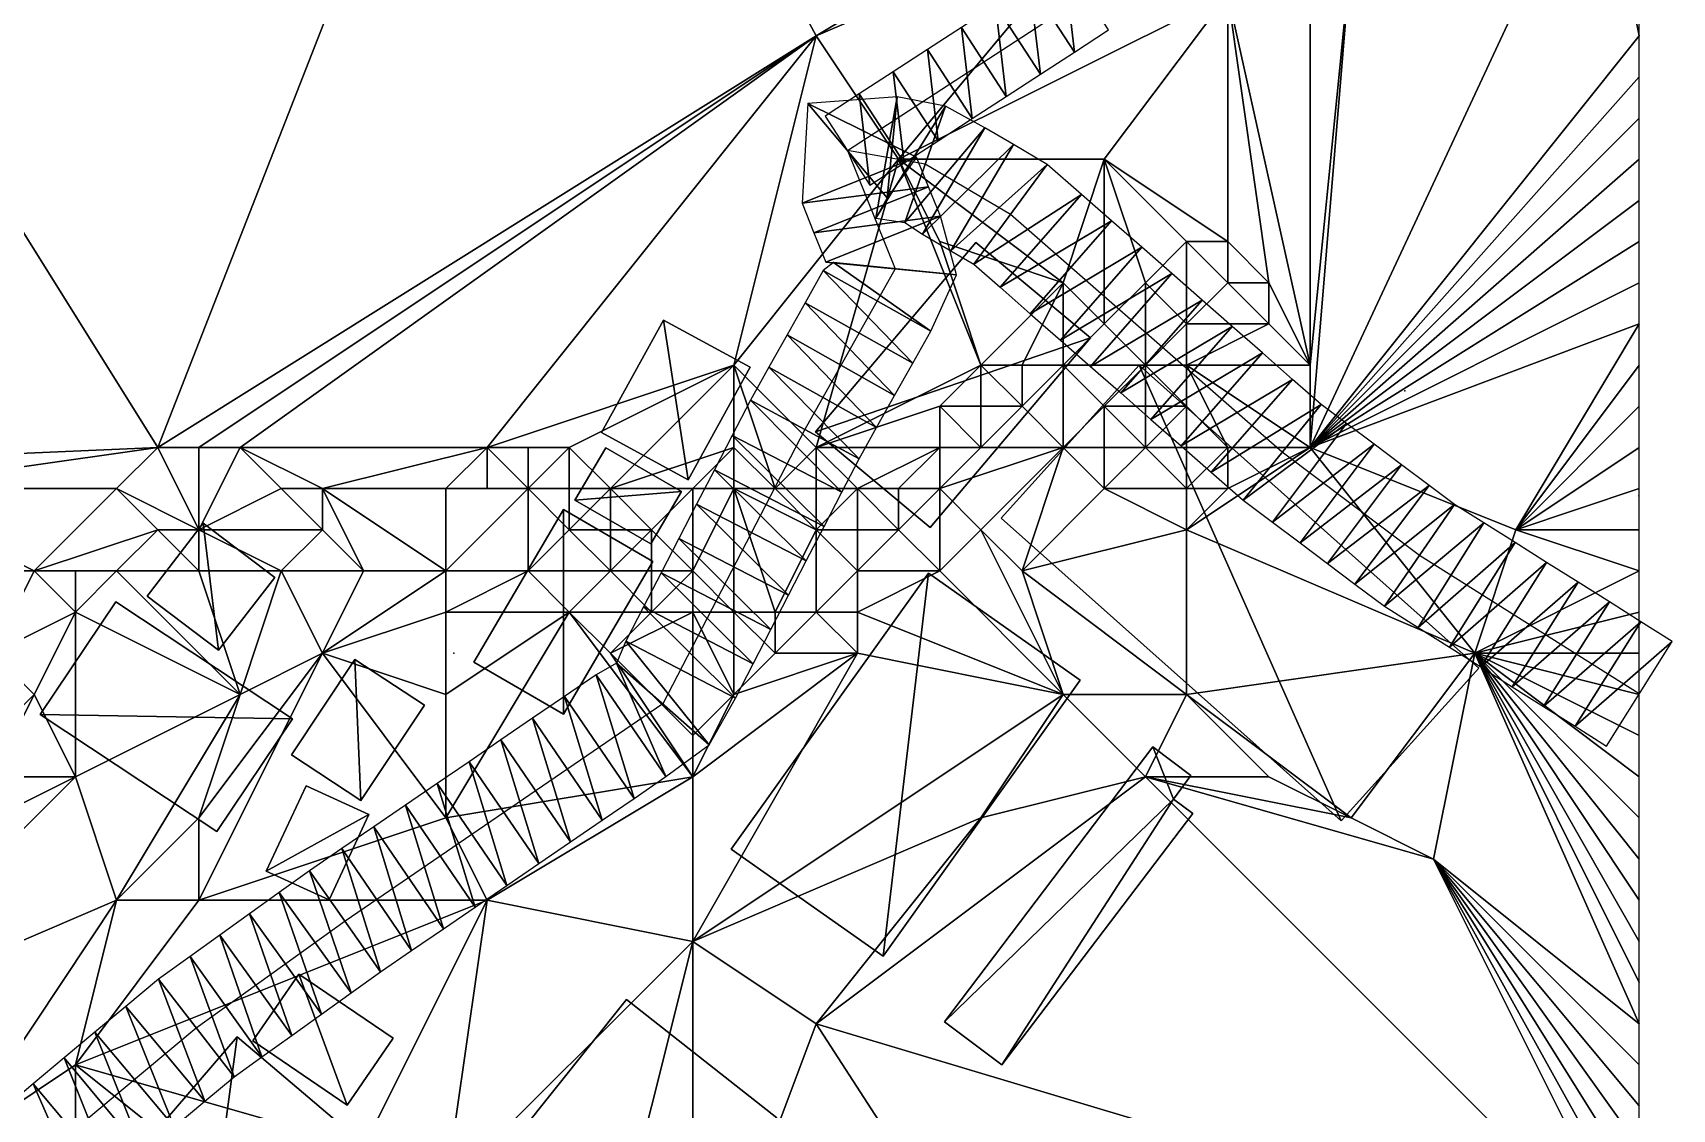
# Model space of a CAD drawing. Header units: metres. Extents: x 891 to 1103, y -901 to 900.
# Drawn here: x 1021.9 to 1101.6, y -260.2 to -207.9 of the extents above; entities that cross this region are included whole.
import ezdxf

# ---------------------------------------------------------------- set-up
doc = ezdxf.new("R2010")
doc.units = ezdxf.units.M
for name, color, linetype in [('OSM_BUILDING_FOOTPRINTS', 7, 'CONTINUOUS'), ('OSM_BUILDING_ROOFS', 1, 'CONTINUOUS'), ('OSM_BUILDING_WALLS', 8, 'CONTINUOUS'), ('OSM_ROAD_AXES', 2, 'CONTINUOUS'), ('OSM_ROAD_SURFACE', 9, 'CONTINUOUS'), ('OSM_TERRAIN', 3, 'CONTINUOUS'), ('OSM_TREES', 3, 'CONTINUOUS'), ('OSM_WATER_SURFACE', 5, 'CONTINUOUS')]:
    doc.layers.add(name, color=color, linetype=linetype)

msp = doc.modelspace()

# ---------------------------------------------------------------- linework, layer by layer
at = {"layer": 'OSM_BUILDING_FOOTPRINTS'}
for points in [[(1067.763, -218.039, 1.467), (1073.323, -222.684, 1.467), (1065.53, -231.885, 1.467), (1059.97, -227.24, 1.467), (1067.763, -218.039, 1.467)], [(1049.568, -227.284, 1.311), (1052.575, -221.821, 1.311), (1056.786, -224.11, 1.311), (1053.78, -229.573, 1.311), (1049.568, -227.284, 1.311)], [(1068.99, -231.431, 4.025), (1075.688, -224.011, 4.025), (1092.202, -238.72, 4.025), (1085.503, -246.14, 4.025), (1068.99, -231.431, 4.025)], [(1049.767, -228.014, 1.858), (1053.448, -230.148, 1.858), (1051.956, -232.692, 1.858), (1048.275, -230.557, 1.858), (1049.767, -228.014, 1.858)], [(1047.711, -231.022, 2.62), (1043.367, -238.442, 2.62), (1047.711, -240.964, 2.62), (1052.055, -233.543, 2.62), (1047.711, -231.022, 2.62)], [(1030.202, -231.685, 4.036), (1027.483, -235.224, 4.036), (1030.954, -237.856, 4.036), (1033.684, -234.317, 4.036), (1030.202, -231.685, 4.036)], [(1065.452, -234.107, 6.134), (1055.868, -247.522, 6.134), (1063.252, -252.72, 6.134), (1072.825, -239.305, 6.134), (1065.452, -234.107, 6.134)], [(1025.957, -235.511, 4.39), (1034.546, -241.196, 4.39), (1030.876, -246.67, 4.39), (1022.288, -240.985, 4.39), (1025.957, -235.511, 4.39)], [(1037.575, -238.298, 5.408), (1034.491, -242.932, 5.408), (1037.873, -245.155, 5.408), (1040.957, -240.521, 5.408), (1037.575, -238.298, 5.408)], [(1076.351, -242.557, 6.651), (1066.226, -255.905, 6.651), (1069.022, -258.006, 6.651), (1078.296, -245.786, 6.651), (1077.357, -245.089, 6.651), (1078.208, -243.95, 6.651), (1076.351, -242.557, 6.651)], [(1035.209, -244.436, 5.468), (1038.249, -245.829, 5.468), (1036.326, -249.988, 5.468), (1033.275, -248.594, 5.468), (1035.209, -244.436, 5.468)], [(1034.855, -253.593, 5.493), (1032.622, -256.833, 5.493), (1037.21, -259.952, 5.493), (1039.443, -256.711, 5.493), (1034.855, -253.593, 5.493)], [(1050.773, -254.832, 6.178), (1058.079, -260.583, 6.178), (1047.545, -273.765, 6.178), (1040.249, -268.014, 6.178), (1050.773, -254.832, 6.178)], [(1025.36, -264.187, 4.954), (1031.86, -256.634, 4.954), (1036.801, -260.836, 4.954), (1030.29, -268.379, 4.954), (1025.36, -264.187, 4.954)]]:
    msp.add_polyline3d(points, close=True, dxfattribs=at)
at = {"layer": 'OSM_BUILDING_ROOFS'}
for points in [[(1073.323, -222.684, 11.467), (1067.763, -218.039, 11.467), (1059.97, -227.24, 11.467)], [(1052.575, -221.821, 11.311), (1049.568, -227.284, 11.311), (1053.78, -229.573, 11.311)], [(1052.575, -221.821, 11.311), (1053.78, -229.573, 11.311), (1056.786, -224.11, 11.311)], [(1073.323, -222.684, 11.467), (1059.97, -227.24, 11.467), (1065.53, -231.885, 11.467)], [(1075.688, -224.011, 14.025), (1068.99, -231.431, 14.025), (1085.503, -246.14, 14.025)], [(1075.688, -224.011, 14.025), (1085.503, -246.14, 14.025), (1092.202, -238.72, 14.025)], [(1053.448, -230.148, 11.858), (1049.767, -228.014, 11.858), (1048.275, -230.557, 11.858)], [(1053.448, -230.148, 11.858), (1048.275, -230.557, 11.858), (1051.956, -232.692, 11.858)], [(1047.711, -240.964, 12.62), (1047.711, -231.022, 12.62), (1043.367, -238.442, 12.62)], [(1047.711, -240.964, 12.62), (1052.055, -233.543, 12.62), (1047.711, -231.022, 12.62)], [(1030.954, -237.856, 14.036), (1030.202, -231.685, 14.036), (1027.483, -235.224, 14.036)], [(1030.954, -237.856, 14.036), (1033.684, -234.317, 14.036), (1030.202, -231.685, 14.036)], [(1063.252, -252.72, 16.134), (1065.452, -234.107, 16.134), (1055.868, -247.522, 16.134)], [(1063.252, -252.72, 16.134), (1072.825, -239.305, 16.134), (1065.452, -234.107, 16.134)], [(1034.546, -241.196, 14.39), (1025.957, -235.511, 14.39), (1022.288, -240.985, 14.39)], [(1037.873, -245.155, 15.408), (1037.575, -238.298, 15.408), (1034.491, -242.932, 15.408)], [(1037.873, -245.155, 15.408), (1040.957, -240.521, 15.408), (1037.575, -238.298, 15.408)], [(1034.546, -241.196, 14.39), (1022.288, -240.985, 14.39), (1030.876, -246.67, 14.39)], [(1077.357, -245.089, 16.651), (1076.351, -242.557, 16.651), (1066.226, -255.905, 16.651)], [(1077.357, -245.089, 16.651), (1078.208, -243.95, 16.651), (1076.351, -242.557, 16.651)], [(1038.249, -245.829, 15.468), (1035.209, -244.436, 15.468), (1033.275, -248.594, 15.468)], [(1077.357, -245.089, 16.651), (1066.226, -255.905, 16.651), (1069.022, -258.006, 16.651)], [(1077.357, -245.089, 16.651), (1069.022, -258.006, 16.651), (1078.296, -245.786, 16.651)], [(1038.249, -245.829, 15.468), (1033.275, -248.594, 15.468), (1036.326, -249.988, 15.468)], [(1037.21, -259.952, 15.493), (1034.855, -253.593, 15.493), (1032.622, -256.833, 15.493)], [(1037.21, -259.952, 15.493), (1039.443, -256.711, 15.493), (1034.855, -253.593, 15.493)], [(1058.079, -260.583, 16.178), (1050.773, -254.832, 16.178), (1040.249, -268.014, 16.178)], [(1031.86, -256.634, 14.954), (1025.36, -264.187, 14.954), (1030.29, -268.379, 14.954)], [(1031.86, -256.634, 14.954), (1030.29, -268.379, 14.954), (1036.801, -260.836, 14.954)]]:
    msp.add_3dface(points, dxfattribs=at)
at = {"layer": 'OSM_BUILDING_WALLS'}
for points in [[(1067.763, -218.039, 1.467), (1059.97, -227.24, 1.467), (1059.97, -227.24, 11.467)], [(1067.763, -218.039, 1.467), (1059.97, -227.24, 11.467), (1067.763, -218.039, 11.467)], [(1073.323, -222.684, 1.467), (1067.763, -218.039, 1.467), (1067.763, -218.039, 11.467)], [(1073.323, -222.684, 1.467), (1067.763, -218.039, 11.467), (1073.323, -222.684, 11.467)], [(1052.575, -221.821, 1.311), (1049.568, -227.284, 1.311), (1049.568, -227.284, 11.311)], [(1052.575, -221.821, 1.311), (1049.568, -227.284, 11.311), (1052.575, -221.821, 11.311)], [(1056.786, -224.11, 1.311), (1052.575, -221.821, 1.311), (1052.575, -221.821, 11.311)], [(1056.786, -224.11, 1.311), (1052.575, -221.821, 11.311), (1056.786, -224.11, 11.311)], [(1065.53, -231.885, 1.467), (1073.323, -222.684, 1.467), (1073.323, -222.684, 11.467)], [(1065.53, -231.885, 1.467), (1073.323, -222.684, 11.467), (1065.53, -231.885, 11.467)], [(1053.78, -229.573, 1.311), (1056.786, -224.11, 1.311), (1056.786, -224.11, 11.311)], [(1053.78, -229.573, 1.311), (1056.786, -224.11, 11.311), (1053.78, -229.573, 11.311)], [(1075.688, -224.011, 4.025), (1068.99, -231.431, 4.025), (1068.99, -231.431, 14.025)], [(1075.688, -224.011, 4.025), (1068.99, -231.431, 14.025), (1075.688, -224.011, 14.025)], [(1092.202, -238.72, 4.025), (1075.688, -224.011, 4.025), (1075.688, -224.011, 14.025)], [(1092.202, -238.72, 4.025), (1075.688, -224.011, 14.025), (1092.202, -238.72, 14.025)], [(1049.568, -227.284, 1.311), (1053.78, -229.573, 1.311), (1053.78, -229.573, 11.311)], [(1049.568, -227.284, 1.311), (1053.78, -229.573, 11.311), (1049.568, -227.284, 11.311)], [(1059.97, -227.24, 1.467), (1065.53, -231.885, 1.467), (1065.53, -231.885, 11.467)], [(1059.97, -227.24, 1.467), (1065.53, -231.885, 11.467), (1059.97, -227.24, 11.467)], [(1049.767, -228.014, 1.858), (1048.275, -230.557, 1.858), (1048.275, -230.557, 11.858)], [(1049.767, -228.014, 1.858), (1048.275, -230.557, 11.858), (1049.767, -228.014, 11.858)], [(1053.448, -230.148, 1.858), (1049.767, -228.014, 1.858), (1049.767, -228.014, 11.858)], [(1053.448, -230.148, 1.858), (1049.767, -228.014, 11.858), (1053.448, -230.148, 11.858)], [(1051.956, -232.692, 1.858), (1053.448, -230.148, 1.858), (1053.448, -230.148, 11.858)], [(1051.956, -232.692, 1.858), (1053.448, -230.148, 11.858), (1051.956, -232.692, 11.858)], [(1047.711, -231.022, 2.62), (1043.367, -238.442, 2.62), (1043.367, -238.442, 12.62)], [(1047.711, -231.022, 2.62), (1043.367, -238.442, 12.62), (1047.711, -231.022, 12.62)], [(1052.055, -233.543, 2.62), (1047.711, -231.022, 2.62), (1047.711, -231.022, 12.62)], [(1052.055, -233.543, 2.62), (1047.711, -231.022, 12.62), (1052.055, -233.543, 12.62)], [(1048.275, -230.557, 1.858), (1051.956, -232.692, 1.858), (1051.956, -232.692, 11.858)], [(1048.275, -230.557, 1.858), (1051.956, -232.692, 11.858), (1048.275, -230.557, 11.858)], [(1030.202, -231.685, 4.036), (1027.483, -235.224, 4.036), (1027.483, -235.224, 14.036)], [(1030.202, -231.685, 4.036), (1027.483, -235.224, 14.036), (1030.202, -231.685, 14.036)], [(1033.684, -234.317, 4.036), (1030.202, -231.685, 4.036), (1030.202, -231.685, 14.036)], [(1033.684, -234.317, 4.036), (1030.202, -231.685, 14.036), (1033.684, -234.317, 14.036)], [(1068.99, -231.431, 4.025), (1085.503, -246.14, 4.025), (1085.503, -246.14, 14.025)], [(1068.99, -231.431, 4.025), (1085.503, -246.14, 14.025), (1068.99, -231.431, 14.025)], [(1047.711, -240.964, 2.62), (1052.055, -233.543, 2.62), (1052.055, -233.543, 12.62)], [(1047.711, -240.964, 2.62), (1052.055, -233.543, 12.62), (1047.711, -240.964, 12.62)], [(1065.452, -234.107, 6.134), (1055.868, -247.522, 6.134), (1055.868, -247.522, 16.134)], [(1065.452, -234.107, 6.134), (1055.868, -247.522, 16.134), (1065.452, -234.107, 16.134)], [(1072.825, -239.305, 6.134), (1065.452, -234.107, 6.134), (1065.452, -234.107, 16.134)], [(1072.825, -239.305, 6.134), (1065.452, -234.107, 16.134), (1072.825, -239.305, 16.134)], [(1030.954, -237.856, 4.036), (1033.684, -234.317, 4.036), (1033.684, -234.317, 14.036)], [(1030.954, -237.856, 4.036), (1033.684, -234.317, 14.036), (1030.954, -237.856, 14.036)], [(1025.957, -235.511, 4.39), (1022.288, -240.985, 4.39), (1022.288, -240.985, 14.39)], [(1025.957, -235.511, 4.39), (1022.288, -240.985, 14.39), (1025.957, -235.511, 14.39)], [(1034.546, -241.196, 4.39), (1025.957, -235.511, 4.39), (1025.957, -235.511, 14.39)], [(1034.546, -241.196, 4.39), (1025.957, -235.511, 14.39), (1034.546, -241.196, 14.39)], [(1027.483, -235.224, 4.036), (1030.954, -237.856, 4.036), (1030.954, -237.856, 14.036)], [(1027.483, -235.224, 4.036), (1030.954, -237.856, 14.036), (1027.483, -235.224, 14.036)], [(1037.575, -238.298, 5.408), (1034.491, -242.932, 5.408), (1034.491, -242.932, 15.408)], [(1037.575, -238.298, 5.408), (1034.491, -242.932, 15.408), (1037.575, -238.298, 15.408)], [(1040.957, -240.521, 5.408), (1037.575, -238.298, 5.408), (1037.575, -238.298, 15.408)], [(1040.957, -240.521, 5.408), (1037.575, -238.298, 15.408), (1040.957, -240.521, 15.408)], [(1043.367, -238.442, 2.62), (1047.711, -240.964, 2.62), (1047.711, -240.964, 12.62)], [(1043.367, -238.442, 2.62), (1047.711, -240.964, 12.62), (1043.367, -238.442, 12.62)], [(1085.503, -246.14, 4.025), (1092.202, -238.72, 4.025), (1092.202, -238.72, 14.025)], [(1085.503, -246.14, 4.025), (1092.202, -238.72, 14.025), (1085.503, -246.14, 14.025)], [(1063.252, -252.72, 6.134), (1072.825, -239.305, 6.134), (1072.825, -239.305, 16.134)], [(1063.252, -252.72, 6.134), (1072.825, -239.305, 16.134), (1063.252, -252.72, 16.134)], [(1037.873, -245.155, 5.408), (1040.957, -240.521, 5.408), (1040.957, -240.521, 15.408)], [(1037.873, -245.155, 5.408), (1040.957, -240.521, 15.408), (1037.873, -245.155, 15.408)], [(1022.288, -240.985, 4.39), (1030.876, -246.67, 4.39), (1030.876, -246.67, 14.39)], [(1022.288, -240.985, 4.39), (1030.876, -246.67, 14.39), (1022.288, -240.985, 14.39)], [(1030.876, -246.67, 4.39), (1034.546, -241.196, 4.39), (1034.546, -241.196, 14.39)], [(1030.876, -246.67, 4.39), (1034.546, -241.196, 14.39), (1030.876, -246.67, 14.39)], [(1034.491, -242.932, 5.408), (1037.873, -245.155, 5.408), (1037.873, -245.155, 15.408)], [(1034.491, -242.932, 5.408), (1037.873, -245.155, 15.408), (1034.491, -242.932, 15.408)], [(1076.351, -242.557, 6.651), (1066.226, -255.905, 6.651), (1066.226, -255.905, 16.651)], [(1076.351, -242.557, 6.651), (1066.226, -255.905, 16.651), (1076.351, -242.557, 16.651)], [(1078.208, -243.95, 6.651), (1076.351, -242.557, 6.651), (1076.351, -242.557, 16.651)], [(1078.208, -243.95, 6.651), (1076.351, -242.557, 16.651), (1078.208, -243.95, 16.651)], [(1035.209, -244.436, 5.468), (1033.275, -248.594, 5.468), (1033.275, -248.594, 15.468)], [(1035.209, -244.436, 5.468), (1033.275, -248.594, 15.468), (1035.209, -244.436, 15.468)], [(1038.249, -245.829, 5.468), (1035.209, -244.436, 5.468), (1035.209, -244.436, 15.468)], [(1038.249, -245.829, 5.468), (1035.209, -244.436, 15.468), (1038.249, -245.829, 15.468)], [(1077.357, -245.089, 6.651), (1078.208, -243.95, 6.651), (1078.208, -243.95, 16.651)], [(1077.357, -245.089, 6.651), (1078.208, -243.95, 16.651), (1077.357, -245.089, 16.651)], [(1078.296, -245.786, 6.651), (1077.357, -245.089, 6.651), (1077.357, -245.089, 16.651)], [(1078.296, -245.786, 6.651), (1077.357, -245.089, 16.651), (1078.296, -245.786, 16.651)], [(1036.326, -249.988, 5.468), (1038.249, -245.829, 5.468), (1038.249, -245.829, 15.468)], [(1036.326, -249.988, 5.468), (1038.249, -245.829, 15.468), (1036.326, -249.988, 15.468)], [(1069.022, -258.006, 6.651), (1078.296, -245.786, 6.651), (1078.296, -245.786, 16.651)], [(1069.022, -258.006, 6.651), (1078.296, -245.786, 16.651), (1069.022, -258.006, 16.651)], [(1055.868, -247.522, 6.134), (1063.252, -252.72, 6.134), (1063.252, -252.72, 16.134)], [(1055.868, -247.522, 6.134), (1063.252, -252.72, 16.134), (1055.868, -247.522, 16.134)], [(1033.275, -248.594, 5.468), (1036.326, -249.988, 5.468), (1036.326, -249.988, 15.468)], [(1033.275, -248.594, 5.468), (1036.326, -249.988, 15.468), (1033.275, -248.594, 15.468)], [(1034.855, -253.593, 5.493), (1032.622, -256.833, 5.493), (1032.622, -256.833, 15.493)], [(1034.855, -253.593, 5.493), (1032.622, -256.833, 15.493), (1034.855, -253.593, 15.493)], [(1039.443, -256.711, 5.493), (1034.855, -253.593, 5.493), (1034.855, -253.593, 15.493)], [(1039.443, -256.711, 5.493), (1034.855, -253.593, 15.493), (1039.443, -256.711, 15.493)], [(1050.773, -254.832, 6.178), (1040.249, -268.014, 6.178), (1040.249, -268.014, 16.178)], [(1050.773, -254.832, 6.178), (1040.249, -268.014, 16.178), (1050.773, -254.832, 16.178)], [(1058.079, -260.583, 6.178), (1050.773, -254.832, 6.178), (1050.773, -254.832, 16.178)], [(1058.079, -260.583, 6.178), (1050.773, -254.832, 16.178), (1058.079, -260.583, 16.178)], [(1066.226, -255.905, 6.651), (1069.022, -258.006, 6.651), (1069.022, -258.006, 16.651)], [(1066.226, -255.905, 6.651), (1069.022, -258.006, 16.651), (1066.226, -255.905, 16.651)], [(1031.86, -256.634, 4.954), (1025.36, -264.187, 4.954), (1025.36, -264.187, 14.954)], [(1031.86, -256.634, 4.954), (1025.36, -264.187, 14.954), (1031.86, -256.634, 14.954)], [(1036.801, -260.836, 4.954), (1031.86, -256.634, 4.954), (1031.86, -256.634, 14.954)], [(1036.801, -260.836, 4.954), (1031.86, -256.634, 14.954), (1036.801, -260.836, 14.954)], [(1032.622, -256.833, 5.493), (1037.21, -259.952, 5.493), (1037.21, -259.952, 15.493)], [(1032.622, -256.833, 5.493), (1037.21, -259.952, 15.493), (1032.622, -256.833, 15.493)], [(1037.21, -259.952, 5.493), (1039.443, -256.711, 5.493), (1039.443, -256.711, 15.493)], [(1037.21, -259.952, 5.493), (1039.443, -256.711, 15.493), (1037.21, -259.952, 15.493)]]:
    msp.add_3dface(points, dxfattribs=at)
at = {"layer": 'OSM_ROAD_AXES'}
for points in [[(1061.518, -213.582, 3.227), (1084.72, -198.487, 5.266), (1100, -191.542, 3.967)], [(1100, -239.971, 7.61), (1089.317, -233.245, 7.604), (1082.641, -228.235, 7.4), (1069.443, -216.679, 3.962), (1065.298, -214.245, 3.33), (1061.518, -213.582, 3.227), (1063.828, -219.322, 3.423), (1059.439, -227.129, 3.653), (1052.541, -240.466, 8.014), (1037.099, -251.027, 7.59), (1029.87, -256.214, 7.393), (1022.376, -262.473, 6.814), (1019.634, -265.691, 6.512), (1015.754, -269.296, 6.169)]]:
    msp.add_polyline3d(points, dxfattribs=at)
at = {"layer": 'OSM_ROAD_SURFACE'}
for points in [[(1072.552, -208.789, 3.428), (1072.028, -204.358, 3.329), (1070.371, -205.436, 3.307)], [(1072.552, -208.789, 3.428), (1074.209, -207.711, 3.455), (1072.028, -204.358, 3.329)], [(1070.895, -209.867, 3.401), (1070.371, -205.436, 3.307), (1068.713, -206.514, 3.285)], [(1070.895, -209.867, 3.401), (1072.552, -208.789, 3.428), (1070.371, -205.436, 3.307)], [(1069.237, -210.945, 3.374), (1068.713, -206.514, 3.285), (1067.056, -207.593, 3.263)], [(1069.237, -210.945, 3.374), (1070.895, -209.867, 3.401), (1068.713, -206.514, 3.285)], [(1067.58, -212.024, 3.348), (1067.056, -207.593, 3.263), (1065.399, -208.671, 3.241)], [(1067.58, -212.024, 3.348), (1069.237, -210.945, 3.374), (1067.056, -207.593, 3.263)], [(1065.923, -213.102, 3.322), (1065.399, -208.671, 3.241), (1063.741, -209.749, 3.219)], [(1065.923, -213.102, 3.322), (1067.58, -212.024, 3.348), (1065.399, -208.671, 3.241)], [(1064.266, -214.18, 3.328), (1063.741, -209.749, 3.219), (1062.084, -210.827, 3.197)], [(1064.266, -214.18, 3.328), (1065.923, -213.102, 3.322), (1063.741, -209.749, 3.219)], [(1063.926, -210.959, 3.239), (1059.588, -211.285, 3.212), (1063.448, -215.879, 3.343)], [(1062.608, -215.258, 3.325), (1062.084, -210.827, 3.197), (1060.427, -211.905, 3.229)], [(1062.608, -215.258, 3.325), (1064.266, -214.18, 3.328), (1062.084, -210.827, 3.197)], [(1066.287, -211.413, 3.299), (1063.926, -210.959, 3.239), (1062.889, -216.868, 3.375)], [(1063.926, -210.959, 3.239), (1063.448, -215.879, 3.343), (1062.889, -216.868, 3.375)], [(1059.588, -211.285, 3.212), (1059.312, -216.137, 3.36), (1064.878, -213.897, 3.312)], [(1059.588, -211.285, 3.212), (1064.878, -213.897, 3.312), (1063.448, -215.879, 3.343)], [(1066.287, -211.413, 3.299), (1062.889, -216.868, 3.375), (1064.309, -217.078, 3.399)], [(1068.198, -212.469, 3.384), (1066.287, -211.413, 3.299), (1064.309, -217.078, 3.399)], [(1068.198, -212.469, 3.384), (1064.309, -217.078, 3.399), (1065.161, -217.644, 3.432)], [(1069.58, -213.28, 3.467), (1068.198, -212.469, 3.384), (1065.161, -217.644, 3.432)], [(1069.58, -213.28, 3.467), (1065.161, -217.644, 3.432), (1066.543, -218.455, 3.626)], [(1071.221, -214.262, 3.607), (1069.58, -213.28, 3.467), (1066.543, -218.455, 3.626)], [(1059.312, -216.137, 3.36), (1065.456, -215.332, 3.539), (1064.878, -213.897, 3.312)], [(1071.221, -214.262, 3.607), (1066.543, -218.455, 3.626), (1067.665, -219.095, 3.845)], [(1072.886, -215.706, 3.952), (1071.221, -214.262, 3.607), (1067.665, -219.095, 3.845)], [(1059.312, -216.137, 3.36), (1059.89, -217.572, 3.402), (1065.456, -215.332, 3.539)], [(1059.89, -217.572, 3.402), (1066.033, -216.766, 3.596), (1065.456, -215.332, 3.539)], [(1072.886, -215.706, 3.952), (1067.665, -219.095, 3.845), (1068.933, -220.22, 4.074)], [(1074.352, -216.99, 4.405), (1072.886, -215.706, 3.952), (1068.933, -220.22, 4.074)], [(1059.89, -217.572, 3.402), (1060.467, -219.007, 3.445), (1066.033, -216.766, 3.596)], [(1060.467, -219.007, 3.445), (1066.813, -219.621, 3.634), (1066.033, -216.766, 3.596)], [(1074.352, -216.99, 4.405), (1068.933, -220.22, 4.074), (1070.4, -221.504, 4.341)], [(1075.819, -218.274, 4.69), (1074.352, -216.99, 4.405), (1070.4, -221.504, 4.341)], [(1075.819, -218.274, 4.69), (1070.4, -221.504, 4.341), (1071.866, -222.788, 4.839)], [(1077.285, -219.558, 5.024), (1075.819, -218.274, 4.69), (1071.866, -222.788, 4.839)], [(1060.843, -219.022, 3.445), (1060.335, -219.413, 3.458), (1065.565, -222.353, 3.608)], [(1060.467, -219.007, 3.445), (1060.843, -219.022, 3.445), (1066.813, -219.621, 3.634)], [(1060.843, -219.022, 3.445), (1065.565, -222.353, 3.608), (1066.813, -219.621, 3.634)], [(1060.335, -219.413, 3.458), (1059.457, -220.975, 3.508), (1064.688, -223.914, 3.652)], [(1060.335, -219.413, 3.458), (1064.688, -223.914, 3.652), (1065.565, -222.353, 3.608)], [(1077.285, -219.558, 5.024), (1071.866, -222.788, 4.839), (1073.332, -224.072, 5.394)], [(1078.752, -220.842, 5.472), (1077.285, -219.558, 5.024), (1073.332, -224.072, 5.394)], [(1059.457, -220.975, 3.508), (1058.579, -222.536, 3.558), (1063.81, -225.476, 3.695)], [(1059.457, -220.975, 3.508), (1063.81, -225.476, 3.695), (1064.688, -223.914, 3.652)], [(1078.752, -220.842, 5.472), (1073.332, -224.072, 5.394), (1074.799, -225.356, 6.286)], [(1080.218, -222.126, 6.096), (1078.752, -220.842, 5.472), (1074.799, -225.356, 6.286)], [(1080.218, -222.126, 6.096), (1074.799, -225.356, 6.286), (1076.265, -226.64, 6.48)], [(1081.684, -223.41, 6.595), (1080.218, -222.126, 6.096), (1076.265, -226.64, 6.48)], [(1058.579, -222.536, 3.558), (1057.702, -224.098, 3.609), (1062.932, -227.038, 3.707)], [(1058.579, -222.536, 3.558), (1062.932, -227.038, 3.707), (1063.81, -225.476, 3.695)], [(1081.684, -223.41, 6.595), (1076.265, -226.64, 6.48), (1077.732, -227.924, 6.736)], [(1083.151, -224.694, 7.039), (1081.684, -223.41, 6.595), (1077.732, -227.924, 6.736)], [(1057.702, -224.098, 3.609), (1056.798, -225.706, 3.832), (1062.08, -228.552, 3.876)], [(1057.702, -224.098, 3.609), (1062.08, -228.552, 3.876), (1062.932, -227.038, 3.707)], [(1083.151, -224.694, 7.039), (1077.732, -227.924, 6.736), (1079.198, -229.208, 7.263)], [(1084.537, -225.911, 7.52), (1083.151, -224.694, 7.039), (1079.198, -229.208, 7.263)], [(1056.798, -225.706, 3.832), (1055.912, -227.418, 4.399), (1061.242, -230.174, 4.275)], [(1056.798, -225.706, 3.832), (1061.242, -230.174, 4.275), (1062.08, -228.552, 3.876)], [(1084.537, -225.911, 7.52), (1079.198, -229.208, 7.263), (1080.744, -230.56, 7.755)], [(1085.777, -226.838, 7.53), (1084.537, -225.911, 7.52), (1080.744, -230.56, 7.755)], [(1085.777, -226.838, 7.53), (1080.744, -230.56, 7.755), (1082.176, -231.637, 7.751)], [(1087.112, -227.84, 7.545), (1085.777, -226.838, 7.53), (1082.176, -231.637, 7.751)], [(1055.912, -227.418, 4.399), (1055.05, -229.085, 4.906), (1060.38, -231.841, 5.063)], [(1055.912, -227.418, 4.399), (1060.38, -231.841, 5.063), (1061.242, -230.174, 4.275)], [(1087.112, -227.84, 7.545), (1082.176, -231.637, 7.751), (1083.511, -232.639, 7.748)], [(1088.447, -228.842, 7.585), (1087.112, -227.84, 7.545), (1083.511, -232.639, 7.748)], [(1055.05, -229.085, 4.906), (1054.188, -230.752, 5.443), (1059.517, -233.509, 5.774)], [(1055.05, -229.085, 4.906), (1059.517, -233.509, 5.774), (1060.38, -231.841, 5.063)], [(1088.447, -228.842, 7.585), (1083.511, -232.639, 7.748), (1084.846, -233.641, 7.745)], [(1089.783, -229.844, 7.625), (1088.447, -228.842, 7.585), (1084.846, -233.641, 7.745)], [(1089.783, -229.844, 7.625), (1084.846, -233.641, 7.745), (1086.181, -234.643, 7.741)], [(1091.014, -230.771, 7.661), (1089.783, -229.844, 7.625), (1086.181, -234.643, 7.741)], [(1054.188, -230.752, 5.443), (1053.326, -232.419, 5.813), (1058.655, -235.176, 6.299)], [(1054.188, -230.752, 5.443), (1058.655, -235.176, 6.299), (1059.517, -233.509, 5.774)], [(1091.014, -230.771, 7.661), (1086.181, -234.643, 7.741), (1087.62, -235.719, 7.738)], [(1092.442, -231.667, 7.68), (1091.014, -230.771, 7.661), (1087.62, -235.719, 7.738)], [(1092.442, -231.667, 7.68), (1087.62, -235.719, 7.738), (1089.245, -236.745, 7.727)], [(1093.968, -232.628, 7.687), (1092.442, -231.667, 7.68), (1089.245, -236.745, 7.727)], [(1053.326, -232.419, 5.813), (1052.463, -234.087, 6.788), (1057.793, -236.843, 6.929)], [(1053.326, -232.419, 5.813), (1057.793, -236.843, 6.929), (1058.655, -235.176, 6.299)], [(1093.968, -232.628, 7.687), (1089.245, -236.745, 7.727), (1090.771, -237.706, 7.713)], [(1095.494, -233.589, 7.604), (1093.968, -232.628, 7.687), (1090.771, -237.706, 7.713)], [(1052.463, -234.087, 6.788), (1051.601, -235.754, 7.504), (1056.931, -238.51, 7.59)], [(1052.463, -234.087, 6.788), (1056.931, -238.51, 7.59), (1057.793, -236.843, 6.929)], [(1095.494, -233.589, 7.604), (1090.771, -237.706, 7.713), (1092.297, -238.666, 7.721)], [(1097.02, -234.55, 7.52), (1095.494, -233.589, 7.604), (1092.297, -238.666, 7.721)], [(1097.02, -234.55, 7.52), (1092.297, -238.666, 7.721), (1093.823, -239.627, 7.712)], [(1098.546, -235.51, 7.536), (1097.02, -234.55, 7.52), (1093.823, -239.627, 7.712)], [(1051.601, -235.754, 7.504), (1050.739, -237.421, 7.834), (1056.068, -240.177, 8.021)], [(1051.601, -235.754, 7.504), (1056.068, -240.177, 8.021), (1056.931, -238.51, 7.59)], [(1098.546, -235.51, 7.536), (1093.823, -239.627, 7.712), (1095.349, -240.588, 7.697)], [(1100.072, -236.471, 7.658), (1098.546, -235.51, 7.536), (1095.349, -240.588, 7.697)], [(1100.072, -236.471, 7.658), (1095.349, -240.588, 7.697), (1096.876, -241.549, 7.691)], [(1101.598, -237.432, 7.656), (1100.072, -236.471, 7.658), (1096.876, -241.549, 7.691)], [(1050.739, -237.421, 7.834), (1050.293, -238.48, 8.053), (1054.79, -242.453, 8.118)], [(1050.739, -237.421, 7.834), (1054.79, -242.453, 8.118), (1056.068, -240.177, 8.021)], [(1101.598, -237.432, 7.656), (1096.876, -241.549, 7.691), (1098.402, -242.51, 7.69)], [(1050.293, -238.48, 8.053), (1049.304, -239.046, 8.003), (1052.691, -243.998, 8.168)], [(1050.293, -238.48, 8.053), (1052.691, -243.998, 8.168), (1054.79, -242.453, 8.118)], [(1049.304, -239.046, 8.003), (1047.759, -240.102, 7.994), (1051.147, -245.055, 8.128)], [(1049.304, -239.046, 8.003), (1051.147, -245.055, 8.128), (1052.691, -243.998, 8.168)], [(1047.759, -240.102, 7.994), (1046.215, -241.158, 7.984), (1049.602, -246.111, 8.077)], [(1047.759, -240.102, 7.994), (1049.602, -246.111, 8.077), (1051.147, -245.055, 8.128)], [(1046.215, -241.158, 7.984), (1044.671, -242.214, 7.974), (1048.058, -247.167, 8.026)], [(1046.215, -241.158, 7.984), (1048.058, -247.167, 8.026), (1049.602, -246.111, 8.077)], [(1044.671, -242.214, 7.974), (1043.127, -243.27, 7.93), (1046.514, -248.223, 7.975)], [(1044.671, -242.214, 7.974), (1046.514, -248.223, 7.975), (1048.058, -247.167, 8.026)], [(1043.127, -243.27, 7.93), (1041.583, -244.326, 7.889), (1044.97, -249.279, 7.924)], [(1043.127, -243.27, 7.93), (1044.97, -249.279, 7.924), (1046.514, -248.223, 7.975)], [(1041.583, -244.326, 7.889), (1040.038, -245.383, 7.858), (1043.425, -250.335, 7.872)], [(1041.583, -244.326, 7.889), (1043.425, -250.335, 7.872), (1044.97, -249.279, 7.924)], [(1040.038, -245.383, 7.858), (1038.494, -246.439, 7.787), (1041.881, -251.391, 7.823)], [(1040.038, -245.383, 7.858), (1041.881, -251.391, 7.823), (1043.425, -250.335, 7.872)], [(1038.494, -246.439, 7.787), (1036.95, -247.495, 7.716), (1040.337, -252.447, 7.774)], [(1038.494, -246.439, 7.787), (1040.337, -252.447, 7.774), (1041.881, -251.391, 7.823)], [(1036.95, -247.495, 7.716), (1035.379, -248.57, 7.619), (1038.82, -253.485, 7.727)], [(1036.95, -247.495, 7.716), (1038.82, -253.485, 7.727), (1040.337, -252.447, 7.774)], [(1035.379, -248.57, 7.619), (1033.905, -249.627, 7.513), (1037.402, -254.502, 7.682)], [(1035.379, -248.57, 7.619), (1037.402, -254.502, 7.682), (1038.82, -253.485, 7.727)], [(1033.905, -249.627, 7.513), (1032.459, -250.664, 7.452), (1035.956, -255.539, 7.636)], [(1033.905, -249.627, 7.513), (1035.956, -255.539, 7.636), (1037.402, -254.502, 7.682)], [(1032.459, -250.664, 7.452), (1031.013, -251.701, 7.414), (1034.511, -256.577, 7.591)], [(1032.459, -250.664, 7.452), (1034.511, -256.577, 7.591), (1035.956, -255.539, 7.636)], [(1031.013, -251.701, 7.414), (1029.567, -252.739, 7.377), (1033.065, -257.614, 7.545)], [(1031.013, -251.701, 7.414), (1033.065, -257.614, 7.545), (1034.511, -256.577, 7.591)], [(1029.567, -252.739, 7.377), (1028.029, -253.845, 7.337), (1031.711, -258.582, 7.502)], [(1029.567, -252.739, 7.377), (1031.711, -258.582, 7.502), (1033.065, -257.614, 7.545)], [(1028.029, -253.845, 7.337), (1026.448, -255.163, 7.3), (1030.294, -259.768, 7.458)], [(1028.029, -253.845, 7.337), (1030.294, -259.768, 7.458), (1031.711, -258.582, 7.502)], [(1026.448, -255.163, 7.3), (1024.949, -256.415, 7.25), (1028.795, -261.02, 7.599)], [(1026.448, -255.163, 7.3), (1028.795, -261.02, 7.599), (1030.294, -259.768, 7.458)], [(1024.949, -256.415, 7.25), (1023.45, -257.667, 7.122), (1027.296, -262.272, 7.473)], [(1024.949, -256.415, 7.25), (1027.296, -262.272, 7.473), (1028.795, -261.02, 7.599)], [(1023.45, -257.667, 7.122), (1021.951, -258.918, 6.942), (1025.798, -263.524, 7.211)], [(1023.45, -257.667, 7.122), (1025.798, -263.524, 7.211), (1027.296, -262.272, 7.473)], [(1021.951, -258.918, 6.942), (1020.294, -260.312, 6.744), (1024.457, -264.633, 6.925)], [(1021.951, -258.918, 6.942), (1024.457, -264.633, 6.925), (1025.798, -263.524, 7.211)]]:
    msp.add_3dface(points, dxfattribs=at)
at = {"layer": 'OSM_TERRAIN'}
for points in [[(1028, -228, 2.795), (1046, -182, 2.171), (1008, -196, 1.776)], [(1028, -228, 2.795), (1060, -208, 3.061), (1046, -182, 2.171)], [(1080, -196, 3.343), (1046, -182, 2.171), (1060, -208, 3.061)], [(1028, -228, 2.795), (1008, -196, 1.776), (982, -230, 1.839)], [(1060, -208, 3.061), (1074, -202, 3.291), (1080, -196, 3.343)], [(1084, -228, 7.537), (1098, -198, 6.351), (1086, -204, 6.906)], [(1084, -228, 7.537), (1100, -208, 6.77), (1098, -198, 6.351)], [(1100, -208, 6.77), (1100, -206, 6.673), (1098, -198, 6.351)], [(1060, -208, 3.061), (1064, -214, 3.233), (1074, -202, 3.291)], [(1064, -214, 3.233), (1080, -206, 3.537), (1074, -202, 3.291)], [(1084, -224, 6.928), (1084, -228, 7.537), (1086, -204, 6.906)], [(1084, -224, 6.928), (1086, -204, 6.906), (1084, -206, 6.302)], [(1074, -214, 3.611), (1080, -206, 3.537), (1064, -214, 3.233)], [(1074, -214, 3.611), (1080, -218, 3.771), (1080, -206, 3.537)], [(1080, -218, 3.771), (1082, -220, 5.268), (1080, -206, 3.537)], [(1082, -220, 5.268), (1084, -224, 6.928), (1080, -206, 3.537)], [(1084, -224, 6.928), (1084, -206, 6.302), (1080, -206, 3.537)], [(1028, -228, 2.795), (1030, -228, 3.109), (1060, -208, 3.061)], [(1030, -228, 3.109), (1032, -228, 2.89), (1060, -208, 3.061)], [(1032, -228, 2.89), (1044, -228, 3.174), (1060, -208, 3.061)], [(1044, -228, 3.174), (1056, -224, 3.557), (1060, -208, 3.061)], [(1064, -214, 3.233), (1060, -208, 3.061), (1056, -224, 3.557)], [(1100, -210, 6.866), (1100, -208, 6.77), (1084, -228, 7.537)], [(1084, -228, 7.537), (1100, -212, 6.933), (1100, -210, 6.866)], [(1100, -214, 6.978), (1100, -212, 6.933), (1084, -228, 7.537)], [(1060, -228, 3.68), (1064, -214, 3.233), (1056, -224, 3.557)], [(1060, -228, 3.68), (1068, -224, 3.654), (1064, -214, 3.233)], [(1064, -214, 3.233), (1068, -224, 3.654), (1066, -218, 3.476)], [(1066, -218, 3.476), (1072, -220, 4.708), (1064, -214, 3.233)], [(1072, -220, 4.708), (1074, -214, 3.611), (1064, -214, 3.233)], [(1074, -222, 5.587), (1074, -214, 3.611), (1072, -220, 4.708)], [(1074, -222, 5.587), (1076, -220, 5.122), (1074, -214, 3.611)], [(1076, -220, 5.122), (1078, -218, 4.299), (1074, -214, 3.611)], [(1078, -218, 4.299), (1080, -218, 3.771), (1074, -214, 3.611)], [(1084, -228, 7.537), (1100, -216, 7.015), (1100, -214, 6.978)], [(1084, -228, 7.537), (1100, -218, 7.024), (1100, -216, 7.015)], [(1068, -224, 3.654), (1072, -220, 4.708), (1066, -218, 3.476)], [(1078, -222, 6.106), (1078, -218, 4.299), (1076, -220, 5.122)], [(1078, -222, 6.106), (1080, -220, 4.775), (1078, -218, 4.299)], [(1080, -220, 4.775), (1080, -218, 3.771), (1078, -218, 4.299)], [(1080, -220, 4.775), (1082, -220, 5.268), (1080, -218, 3.771)], [(1100, -220, 7.033), (1100, -218, 7.024), (1084, -228, 7.537)], [(1068, -224, 3.654), (1070, -224, 3.921), (1072, -220, 4.708)], [(1070, -224, 3.921), (1072, -224, 4.92), (1072, -220, 4.708)], [(1072, -224, 4.92), (1074, -222, 5.587), (1072, -220, 4.708)], [(1076, -224, 6.106), (1076, -220, 5.122), (1074, -222, 5.587)], [(1076, -224, 6.106), (1078, -222, 6.106), (1076, -220, 5.122)], [(1078, -222, 6.106), (1082, -222, 5.94), (1080, -220, 4.775)], [(1082, -222, 5.94), (1082, -220, 5.268), (1080, -220, 4.775)], [(1082, -222, 5.94), (1084, -224, 6.928), (1082, -220, 5.268)], [(1100, -222, 7.043), (1100, -220, 7.033), (1084, -228, 7.537)], [(1072, -224, 4.92), (1076, -224, 6.106), (1074, -222, 5.587)], [(1076, -224, 6.106), (1078, -224, 6.609), (1078, -222, 6.106)], [(1078, -224, 6.609), (1082, -222, 5.94), (1078, -222, 6.106)], [(1078, -224, 6.609), (1084, -224, 6.928), (1082, -222, 5.94)], [(1094, -232, 7.646), (1100, -222, 7.043), (1084, -228, 7.537)], [(1094, -232, 7.646), (1100, -224, 7.052), (1100, -222, 7.043)], [(1044, -228, 3.174), (1048, -228, 3.84), (1056, -224, 3.557)], [(1050, -230, 3.877), (1056, -224, 3.557), (1048, -228, 3.84)], [(1056, -228, 4.502), (1056, -224, 3.557), (1050, -230, 3.877)], [(1056, -228, 4.502), (1058, -230, 4.502), (1056, -224, 3.557)], [(1058, -230, 4.502), (1060, -228, 3.68), (1056, -224, 3.557)], [(1060, -228, 3.68), (1066, -226, 3.633), (1068, -224, 3.654)], [(1066, -226, 3.633), (1068, -226, 3.658), (1068, -224, 3.654)], [(1068, -226, 3.658), (1070, -226, 4.823), (1068, -224, 3.654)], [(1070, -226, 4.823), (1070, -224, 3.921), (1068, -224, 3.654)], [(1072, -228, 7.787), (1072, -224, 4.92), (1070, -226, 4.823)], [(1070, -226, 4.823), (1072, -224, 4.92), (1070, -224, 3.921)], [(1072, -228, 7.787), (1074, -226, 6.322), (1072, -224, 4.92)], [(1074, -226, 6.322), (1076, -224, 6.106), (1072, -224, 4.92)], [(1074, -226, 6.322), (1076, -226, 6.106), (1076, -224, 6.106)], [(1076, -226, 6.106), (1078, -226, 6.609), (1076, -224, 6.106)], [(1078, -226, 6.609), (1078, -224, 6.609), (1076, -224, 6.106)], [(1080, -228, 7.158), (1078, -224, 6.609), (1078, -226, 6.609)], [(1080, -228, 7.158), (1084, -228, 7.537), (1078, -224, 6.609)], [(1084, -228, 7.537), (1084, -224, 6.928), (1078, -224, 6.609)], [(1094, -232, 7.646), (1100, -226, 7.062), (1100, -224, 7.052)], [(1066, -228, 3.658), (1066, -226, 3.633), (1060, -228, 3.68)], [(1066, -228, 3.658), (1068, -228, 4.671), (1066, -226, 3.633)], [(1068, -228, 4.671), (1068, -226, 3.658), (1066, -226, 3.633)], [(1072, -228, 7.787), (1070, -226, 4.823), (1068, -228, 4.671)], [(1068, -228, 4.671), (1070, -226, 4.823), (1068, -226, 3.658)], [(1072, -228, 7.787), (1074, -228, 7.536), (1074, -226, 6.322)], [(1074, -228, 7.536), (1076, -228, 6.911), (1074, -226, 6.322)], [(1076, -228, 6.911), (1076, -226, 6.106), (1074, -226, 6.322)], [(1076, -228, 6.911), (1078, -228, 6.653), (1078, -226, 6.609)], [(1076, -228, 6.911), (1078, -226, 6.609), (1076, -226, 6.106)], [(1078, -228, 6.653), (1080, -228, 7.158), (1078, -226, 6.609)], [(1100, -228, 7.073), (1100, -226, 7.062), (1094, -232, 7.646)], [(1014, -230, 2.623), (1028, -228, 2.795), (982, -230, 1.839)], [(1014, -230, 2.623), (1026, -230, 2.996), (1028, -228, 2.795)], [(1026, -230, 2.996), (1030, -232, 6.282), (1028, -228, 2.795)], [(1030, -232, 6.282), (1030, -228, 3.109), (1028, -228, 2.795)], [(1030, -232, 6.282), (1034, -230, 3.506), (1032, -228, 2.89)], [(1030, -232, 6.282), (1032, -228, 2.89), (1030, -228, 3.109)], [(1034, -230, 3.506), (1036, -230, 3.284), (1032, -228, 2.89)], [(1036, -230, 3.284), (1044, -228, 3.174), (1032, -228, 2.89)], [(1036, -230, 3.284), (1042, -230, 3.454), (1044, -228, 3.174)], [(1042, -230, 3.454), (1044, -230, 3.812), (1044, -228, 3.174)], [(1044, -230, 3.812), (1046, -230, 4.956), (1044, -228, 3.174)], [(1046, -230, 4.956), (1046, -228, 3.806), (1044, -228, 3.174)], [(1046, -228, 3.806), (1048, -228, 3.84), (1044, -228, 3.174)], [(1046, -230, 4.956), (1048, -230, 4.153), (1048, -228, 3.84)], [(1046, -230, 4.956), (1048, -228, 3.84), (1046, -228, 3.806)], [(1048, -230, 4.153), (1050, -230, 3.877), (1048, -228, 3.84)], [(1054, -230, 5.248), (1056, -228, 4.502), (1050, -230, 3.877)], [(1054, -230, 5.248), (1056, -230, 4.502), (1056, -228, 4.502)], [(1056, -230, 4.502), (1058, -230, 4.502), (1056, -228, 4.502)], [(1058, -230, 4.502), (1060, -230, 3.956), (1060, -228, 3.68)], [(1060, -230, 3.956), (1062, -230, 4.229), (1060, -228, 3.68)], [(1062, -230, 4.229), (1066, -228, 3.658), (1060, -228, 3.68)], [(1062, -230, 4.229), (1064, -230, 3.748), (1066, -228, 3.658)], [(1064, -230, 3.748), (1066, -230, 4.377), (1066, -228, 3.658)], [(1068, -232, 7.187), (1072, -228, 7.787), (1066, -230, 4.377)], [(1066, -230, 4.377), (1072, -228, 7.787), (1068, -228, 4.671)], [(1066, -230, 4.377), (1068, -228, 4.671), (1066, -228, 3.658)], [(1068, -232, 7.187), (1070, -234, 7.898), (1072, -228, 7.787)], [(1070, -234, 7.898), (1074, -230, 7.853), (1072, -228, 7.787)], [(1074, -230, 7.853), (1074, -228, 7.536), (1072, -228, 7.787)], [(1074, -230, 7.853), (1076, -228, 6.911), (1074, -228, 7.536)], [(1074, -230, 7.853), (1078, -230, 7.331), (1076, -228, 6.911)], [(1078, -230, 7.331), (1078, -228, 6.653), (1076, -228, 6.911)], [(1092, -238, 7.644), (1084, -228, 7.537), (1078, -232, 7.824)], [(1078, -232, 7.824), (1084, -228, 7.537), (1080, -230, 7.087)], [(1078, -230, 7.331), (1080, -230, 7.087), (1080, -228, 7.158)], [(1078, -230, 7.331), (1080, -228, 7.158), (1078, -228, 6.653)], [(1080, -230, 7.087), (1084, -228, 7.537), (1080, -228, 7.158)], [(1092, -238, 7.644), (1094, -232, 7.646), (1084, -228, 7.537)], [(1100, -230, 7.092), (1100, -228, 7.073), (1094, -232, 7.646)], [(1016, -234, 4.811), (1022, -234, 5.384), (1014, -230, 2.623)], [(1022, -234, 5.384), (1026, -230, 2.996), (1014, -230, 2.623)], [(1022, -234, 5.384), (1028, -232, 5.621), (1026, -230, 2.996)], [(1028, -232, 5.621), (1030, -232, 6.282), (1026, -230, 2.996)], [(1030, -232, 6.282), (1036, -232, 5.279), (1034, -230, 3.506)], [(1036, -232, 5.279), (1036, -230, 3.284), (1034, -230, 3.506)], [(1038, -234, 7.014), (1036, -230, 3.284), (1036, -232, 5.279)], [(1038, -234, 7.014), (1042, -234, 7.447), (1036, -230, 3.284)], [(1042, -234, 7.447), (1042, -230, 3.454), (1036, -230, 3.284)], [(1042, -234, 7.447), (1046, -234, 7.868), (1046, -230, 4.956)], [(1042, -234, 7.447), (1046, -230, 4.956), (1042, -230, 3.454)], [(1046, -230, 4.956), (1044, -230, 3.812), (1042, -230, 3.454)], [(1046, -234, 7.868), (1048, -232, 5.26), (1046, -230, 4.956)], [(1048, -232, 5.26), (1048, -230, 4.153), (1046, -230, 4.956)], [(1048, -232, 5.26), (1050, -232, 4.236), (1050, -230, 3.877)], [(1048, -232, 5.26), (1050, -230, 3.877), (1048, -230, 4.153)], [(1050, -232, 4.236), (1052, -232, 5.29), (1050, -230, 3.877)], [(1052, -232, 5.29), (1054, -230, 5.248), (1050, -230, 3.877)], [(1054, -234, 6.396), (1054, -230, 5.248), (1052, -232, 5.29)], [(1056, -236, 6.396), (1056, -230, 4.502), (1054, -234, 6.396)], [(1054, -234, 6.396), (1056, -230, 4.502), (1054, -230, 5.248)], [(1056, -236, 6.396), (1058, -236, 6.396), (1056, -230, 4.502)], [(1058, -236, 6.396), (1060, -232, 5.102), (1056, -230, 4.502)], [(1056, -230, 4.502), (1060, -232, 5.102), (1058, -230, 4.502)], [(1060, -232, 5.102), (1060, -230, 3.956), (1058, -230, 4.502)], [(1060, -232, 5.102), (1062, -232, 4.923), (1062, -230, 4.229)], [(1060, -232, 5.102), (1062, -230, 4.229), (1060, -230, 3.956)], [(1062, -232, 4.923), (1064, -232, 5.776), (1062, -230, 4.229)], [(1064, -232, 5.776), (1064, -230, 3.748), (1062, -230, 4.229)], [(1066, -234, 8.225), (1066, -230, 4.377), (1064, -232, 5.776)], [(1064, -232, 5.776), (1066, -230, 4.377), (1064, -230, 3.748)], [(1066, -234, 8.225), (1068, -232, 7.187), (1066, -230, 4.377)], [(1070, -234, 7.898), (1078, -232, 7.824), (1074, -230, 7.853)], [(1078, -232, 7.824), (1078, -230, 7.331), (1074, -230, 7.853)], [(1078, -232, 7.824), (1080, -230, 7.087), (1078, -230, 7.331)], [(1094, -232, 7.646), (1100, -232, 7.157), (1100, -230, 7.092)], [(1026, -234, 6.333), (1028, -232, 5.621), (1022, -234, 5.384)], [(1026, -234, 6.333), (1030, -234, 6.282), (1028, -232, 5.621)], [(1030, -234, 6.282), (1030, -232, 6.282), (1028, -232, 5.621)], [(1030, -234, 6.282), (1034, -234, 6.323), (1030, -232, 6.282)], [(1034, -234, 6.323), (1036, -232, 5.279), (1030, -232, 6.282)], [(1034, -234, 6.323), (1038, -234, 7.014), (1036, -232, 5.279)], [(1046, -234, 7.868), (1050, -234, 6.338), (1048, -232, 5.26)], [(1050, -234, 6.338), (1050, -232, 4.236), (1048, -232, 5.26)], [(1050, -234, 6.338), (1052, -234, 6.796), (1052, -232, 5.29)], [(1050, -234, 6.338), (1052, -232, 5.29), (1050, -232, 4.236)], [(1052, -234, 6.796), (1054, -234, 6.396), (1052, -232, 5.29)], [(1060, -236, 7.382), (1060, -232, 5.102), (1058, -236, 6.396)], [(1060, -236, 7.382), (1062, -234, 7.416), (1060, -232, 5.102)], [(1062, -234, 7.416), (1062, -232, 4.923), (1060, -232, 5.102)], [(1062, -234, 7.416), (1066, -234, 8.225), (1064, -232, 5.776)], [(1062, -234, 7.416), (1064, -232, 5.776), (1062, -232, 4.923)], [(1072, -240, 8.495), (1068, -232, 7.187), (1066, -234, 8.225)], [(1072, -240, 8.495), (1070, -234, 7.898), (1068, -232, 7.187)], [(1078, -240, 7.924), (1078, -232, 7.824), (1070, -234, 7.898)], [(1078, -240, 7.924), (1092, -238, 7.644), (1078, -232, 7.824)], [(1092, -238, 7.644), (1100, -234, 7.343), (1094, -232, 7.646)], [(1100, -234, 7.343), (1100, -232, 7.157), (1094, -232, 7.646)], [(1020, -238, 5.118), (1022, -234, 5.384), (1016, -234, 4.811)], [(1020, -238, 5.118), (1024, -236, 6.447), (1022, -234, 5.384)], [(1024, -236, 6.447), (1024, -234, 6.067), (1022, -234, 5.384)], [(1024, -234, 6.067), (1026, -234, 6.333), (1022, -234, 5.384)], [(1024, -236, 6.447), (1032, -240, 6.565), (1026, -234, 6.333)], [(1024, -236, 6.447), (1026, -234, 6.333), (1024, -234, 6.067)], [(1032, -240, 6.565), (1030, -234, 6.282), (1026, -234, 6.333)], [(1032, -240, 6.565), (1034, -234, 6.323), (1030, -234, 6.282)], [(1032, -240, 6.565), (1036, -238, 7.381), (1034, -234, 6.323)], [(1036, -238, 7.381), (1038, -234, 7.014), (1034, -234, 6.323)], [(1036, -238, 7.381), (1042, -234, 7.447), (1038, -234, 7.014)], [(1036, -238, 7.381), (1042, -236, 7.826), (1042, -234, 7.447)], [(1042, -236, 7.826), (1046, -234, 7.868), (1042, -234, 7.447)], [(1042, -236, 7.826), (1048, -236, 7.868), (1046, -234, 7.868)], [(1048, -236, 7.868), (1050, -234, 6.338), (1046, -234, 7.868)], [(1048, -236, 7.868), (1052, -236, 7.599), (1050, -234, 6.338)], [(1052, -236, 7.599), (1052, -234, 6.796), (1050, -234, 6.338)], [(1052, -236, 7.599), (1054, -236, 6.396), (1054, -234, 6.396)], [(1052, -236, 7.599), (1054, -234, 6.396), (1052, -234, 6.796)], [(1054, -236, 6.396), (1056, -236, 6.396), (1054, -234, 6.396)], [(1060, -236, 7.382), (1062, -236, 8.372), (1062, -234, 7.416)], [(1062, -236, 8.372), (1066, -234, 8.225), (1062, -234, 7.416)], [(1062, -236, 8.372), (1072, -240, 8.495), (1066, -234, 8.225)], [(1072, -240, 8.495), (1078, -240, 7.924), (1070, -234, 7.898)], [(1092, -238, 7.644), (1100, -236, 7.567), (1100, -234, 7.343)], [(1022, -240, 6.365), (1024, -236, 6.447), (1020, -238, 5.118)], [(1024, -244, 6.592), (1024, -236, 6.447), (1022, -240, 6.365)], [(1024, -244, 6.592), (1032, -240, 6.565), (1024, -236, 6.447)], [(1042, -240, 7.588), (1042, -236, 7.826), (1036, -238, 7.381)], [(1042, -246, 7.945), (1054, -244, 8.144), (1048, -236, 7.868)], [(1042, -246, 7.945), (1048, -236, 7.868), (1042, -240, 7.588)], [(1042, -240, 7.588), (1048, -236, 7.868), (1042, -236, 7.826)], [(1054, -244, 8.144), (1050, -238, 7.994), (1048, -236, 7.868)], [(1050, -238, 7.994), (1052, -236, 7.599), (1048, -236, 7.868)], [(1054, -242, 8.059), (1054, -236, 6.396), (1050, -238, 7.994)], [(1050, -238, 7.994), (1054, -236, 6.396), (1052, -236, 7.599)], [(1054, -242, 8.059), (1056, -240, 7.943), (1054, -236, 6.396)], [(1056, -240, 7.943), (1056, -236, 6.396), (1054, -236, 6.396)], [(1056, -240, 7.943), (1058, -238, 7.542), (1056, -236, 6.396)], [(1058, -238, 7.542), (1058, -236, 6.396), (1056, -236, 6.396)], [(1058, -238, 7.542), (1062, -238, 8.469), (1060, -236, 7.382)], [(1058, -238, 7.542), (1060, -236, 7.382), (1058, -236, 6.396)], [(1062, -238, 8.469), (1062, -236, 8.372), (1060, -236, 7.382)], [(1062, -238, 8.469), (1072, -240, 8.495), (1062, -236, 8.372)], [(1092, -238, 7.644), (1100, -238, 7.61), (1100, -236, 7.567)], [(1018, -244, 4.913), (1022, -240, 6.365), (1020, -238, 5.118)], [(1030, -250, 7.294), (1036, -238, 7.381), (1030, -246, 6.697)], [(1030, -250, 7.294), (1042, -246, 7.945), (1036, -238, 7.381)], [(1030, -246, 6.697), (1036, -238, 7.381), (1032, -240, 6.565)], [(1036, -238, 7.381), (1042, -246, 7.945), (1042, -240, 7.588)], [(1054, -244, 8.144), (1054, -242, 8.059), (1050, -238, 7.994)], [(1054, -244, 8.144), (1054, -252, 8.553), (1062, -238, 8.469)], [(1054, -244, 8.144), (1062, -238, 8.469), (1056, -240, 7.943)], [(1054, -252, 8.553), (1072, -240, 8.495), (1062, -238, 8.469)], [(1056, -240, 7.943), (1062, -238, 8.469), (1058, -238, 7.542)], [(1086, -246, 7.902), (1092, -238, 7.644), (1078, -240, 7.924)], [(1090, -248, 8.454), (1092, -238, 7.644), (1086, -246, 7.902)], [(1100, -256, 8.352), (1092, -238, 7.644), (1090, -248, 8.454)], [(1100, -256, 8.352), (1100, -254, 8.255), (1092, -238, 7.644)], [(1092, -238, 7.644), (1100, -254, 8.255), (1100, -252, 8.156)], [(1100, -252, 8.156), (1100, -250, 8.055), (1092, -238, 7.644)], [(1092, -238, 7.644), (1100, -250, 8.055), (1100, -248, 7.953)], [(1100, -248, 7.953), (1100, -246, 7.785), (1092, -238, 7.644)], [(1092, -238, 7.644), (1100, -246, 7.785), (1100, -244, 7.638)], [(1100, -244, 7.638), (1100, -242, 7.64), (1092, -238, 7.644)], [(1092, -238, 7.644), (1100, -242, 7.64), (1100, -240, 7.61)], [(1100, -240, 7.61), (1100, -238, 7.61), (1092, -238, 7.644)], [(1020, -244, 5.299), (1022, -240, 6.365), (1018, -244, 4.913)], [(1020, -244, 5.299), (1024, -244, 6.592), (1022, -240, 6.365)], [(1026, -250, 6.901), (1032, -240, 6.565), (1024, -244, 6.592)], [(1026, -250, 6.901), (1030, -246, 6.697), (1032, -240, 6.565)], [(1068, -246, 8.495), (1072, -240, 8.495), (1054, -252, 8.553)], [(1054, -242, 8.059), (1054, -244, 8.144), (1056, -240, 7.943)], [(1068, -246, 8.495), (1076, -244, 8.891), (1072, -240, 8.495)], [(1072, -240, 8.495), (1076, -244, 8.891), (1078, -240, 7.924)], [(1082, -244, 7.992), (1078, -240, 7.924), (1076, -244, 8.891)], [(1082, -244, 7.992), (1086, -246, 7.902), (1078, -240, 7.924)], [(1012, -256, 5.253), (1026, -250, 6.901), (1024, -244, 6.592)], [(1016, -248, 5.002), (1012, -256, 5.253), (1024, -244, 6.592)], [(1016, -248, 5.002), (1024, -244, 6.592), (1020, -244, 5.299)], [(1044, -250, 7.84), (1054, -244, 8.144), (1042, -246, 7.945)], [(1044, -250, 7.84), (1054, -252, 8.553), (1054, -244, 8.144)], [(1060, -256, 8.879), (1100, -268, 8.974), (1076, -244, 8.891)], [(1060, -256, 8.879), (1076, -244, 8.891), (1068, -246, 8.495)], [(1100, -268, 8.974), (1090, -248, 8.454), (1076, -244, 8.891)], [(1076, -244, 8.891), (1090, -248, 8.454), (1086, -246, 7.902)], [(1076, -244, 8.891), (1086, -246, 7.902), (1082, -244, 7.992)], [(1026, -250, 6.901), (1030, -250, 7.294), (1030, -246, 6.697)], [(1030, -250, 7.294), (1044, -250, 7.84), (1042, -246, 7.945)], [(1060, -256, 8.879), (1068, -246, 8.495), (1054, -252, 8.553)], [(1100, -268, 8.974), (1100, -266, 8.874), (1090, -248, 8.454)], [(1100, -266, 8.874), (1100, -264, 8.69), (1090, -248, 8.454)], [(1090, -248, 8.454), (1100, -264, 8.69), (1100, -262, 8.618)], [(1100, -262, 8.618), (1100, -260, 8.558), (1090, -248, 8.454)], [(1100, -260, 8.558), (1100, -258, 8.483), (1090, -248, 8.454)], [(1090, -248, 8.454), (1100, -258, 8.483), (1100, -256, 8.352)], [(1018, -262, 6.399), (1026, -250, 6.901), (1012, -256, 5.253)], [(1018, -262, 6.399), (1024, -258, 7.206), (1026, -250, 6.901)], [(1024, -258, 7.206), (1044, -250, 7.84), (1030, -250, 7.294)], [(1024, -258, 7.206), (1038, -262, 7.654), (1044, -250, 7.84)], [(1024, -258, 7.206), (1030, -250, 7.294), (1026, -250, 6.901)], [(1038, -262, 7.654), (1042, -264, 8.659), (1044, -250, 7.84)], [(1042, -264, 8.659), (1054, -252, 8.553), (1044, -250, 7.84)], [(1042, -264, 8.659), (1048, -276, 8.656), (1054, -252, 8.553)], [(1048, -276, 8.656), (1054, -272, 8.941), (1054, -252, 8.553)], [(1054, -272, 8.941), (1060, -256, 8.879), (1054, -252, 8.553)], [(1082, -290, 8.94), (1060, -256, 8.879), (1054, -272, 8.941)], [(1082, -290, 8.94), (1100, -268, 8.974), (1060, -256, 8.879)], [(1024, -264, 6.899), (1024, -258, 7.206), (1018, -262, 6.399)], [(1024, -264, 6.899), (1034, -266, 8.116), (1024, -258, 7.206)], [(1034, -266, 8.116), (1038, -262, 7.654), (1024, -258, 7.206)]]:
    msp.add_3dface(points, dxfattribs=at)
at = {"layer": 'OSM_TREES'}
for p in [(1088.61, -225.25, 7.39), (1099.973, -230.359, 7.106), (1042.394, -238, 7.71)]:
    msp.add_point(p, dxfattribs=at)
at = {"layer": 'OSM_WATER_SURFACE'}
for points in [[(903.93, 38.378, 1), (979.687, -212.032, 1), (1032.237, -171.314, 1)], [(979.687, -212.032, 1), (1006.449, -194.294, 1), (1032.237, -171.314, 1)]]:
    msp.add_3dface(points, dxfattribs=at)

doc.saveas('drawing.dxf')
